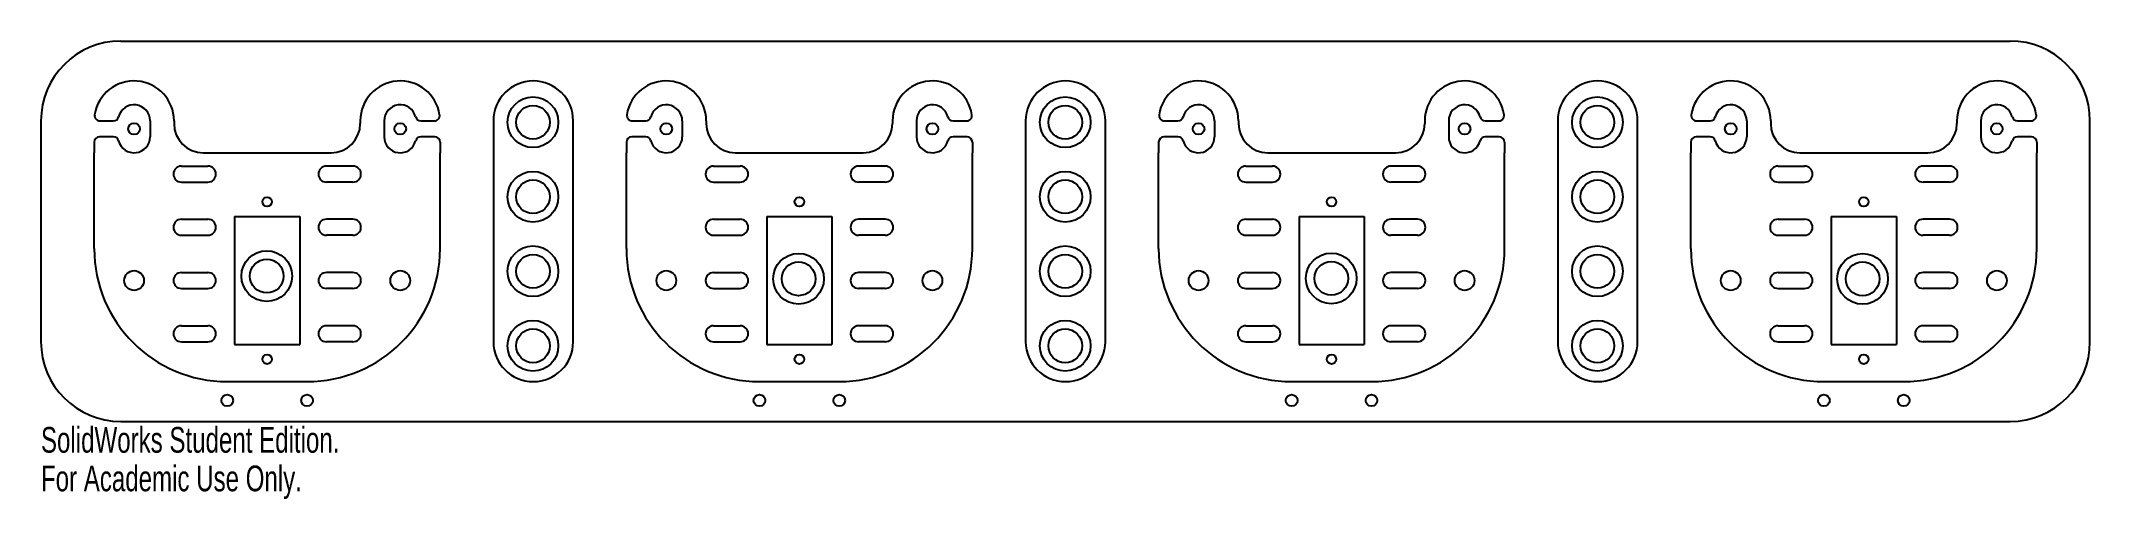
# Model space of a CAD drawing. Header units: millimetres. Extents: x -36 to 349, y -36 to 50.
import ezdxf

# ---------------------------------------------------------------- set-up
doc = ezdxf.new("R2010")
doc.units = ezdxf.units.MM
doc.styles.add('SLDTEXTSTYLE0', font='TXT', dxfattribs={"width": 0.7})

msp = doc.modelspace()

# ---------------------------------------------------------------- linework, layer by layer
at = {"color": 7, "linetype": 'Continuous'}
for p, q in [((-20.8, 49.91), (334.2, 49.91)), ((-35.8, 34.91), (-35.8, -6.59)), ((-24.72, 34.91), (-22.17, 34.91)), ((-15.3, 34.91), (-15.3, 31.91)), ((-10.8, 34.91), (-10.8, 34.41)), ((24.2, 34.91), (24.2, 34.41)), ((28.7, 34.91), (28.7, 31.91)), ((35.58, 34.91), (38.13, 34.91)), ((49.2, 34.91), (49.2, -6.59)), ((64.2, -6.59), (64.2, 34.91)), ((75.28, 34.91), (77.83, 34.91)), ((84.7, 34.91), (84.7, 31.91)), ((89.2, 34.91), (89.2, 34.41)), ((124.2, 34.91), (124.2, 34.41)), ((128.7, 34.91), (128.7, 31.91)), ((135.58, 34.91), (138.13, 34.91)), ((149.2, 34.91), (149.2, -6.59)), ((164.2, -6.59), (164.2, 34.91)), ((175.28, 34.91), (177.83, 34.91)), ((184.7, 34.91), (184.7, 31.91)), ((189.2, 34.91), (189.2, 34.41)), ((224.2, 34.91), (224.2, 34.41)), ((228.7, 34.91), (228.7, 31.91)), ((235.58, 34.91), (238.13, 34.91)), ((249.2, 34.91), (249.2, -6.59)), ((264.2, -6.59), (264.2, 34.91)), ((275.28, 34.91), (277.83, 34.91)), ((284.7, 34.91), (284.7, 31.91)), ((289.2, 34.91), (289.2, 34.41)), ((324.2, 34.91), (324.2, 34.41)), ((328.7, 34.91), (328.7, 31.91)), ((335.58, 34.91), (338.13, 34.91)), ((349.2, -6.59), (349.2, 34.91)), ((-25.8, 30.91), (-25.8, 28.91)), ((-22.17, 31.91), (-24.8, 31.91)), ((38.2, 31.91), (35.58, 31.91)), ((39.2, 30.91), (39.2, 28.91)), ((74.2, 30.91), (74.2, 28.91)), ((77.83, 31.91), (75.2, 31.91)), ((138.2, 31.91), (135.58, 31.91)), ((139.2, 30.91), (139.2, 28.91)), ((174.2, 30.91), (174.2, 28.91)), ((177.83, 31.91), (175.2, 31.91)), ((238.2, 31.91), (235.58, 31.91)), ((239.2, 30.91), (239.2, 28.91)), ((274.2, 30.91), (274.2, 28.91)), ((277.83, 31.91), (275.2, 31.91)), ((338.2, 31.91), (335.58, 31.91)), ((339.2, 30.91), (339.2, 28.91)), ((-25.8, 10.91), (-25.8, 28.91)), ((-5.3, 28.91), (18.7, 28.91)), ((39.2, 10.91), (39.2, 28.91)), ((74.2, 10.91), (74.2, 28.91)), ((94.7, 28.91), (118.7, 28.91)), ((139.2, 10.91), (139.2, 28.91)), ((174.2, 10.91), (174.2, 28.91)), ((194.7, 28.91), (218.7, 28.91)), ((239.2, 10.91), (239.2, 28.91)), ((274.2, 10.91), (274.2, 28.91)), ((294.7, 28.91), (318.7, 28.91)), ((339.2, 10.91), (339.2, 28.91)), ((-9.42, 26.41), (-4.42, 26.41)), ((-9.42, 23.41), (-4.42, 23.41)), ((22.83, 26.41), (17.83, 26.41)), ((22.83, 23.41), (17.83, 23.41)), ((90.58, 26.41), (95.58, 26.41)), ((90.58, 23.41), (95.58, 23.41)), ((122.83, 26.41), (117.83, 26.41)), ((122.83, 23.41), (117.83, 23.41)), ((190.58, 26.41), (195.58, 26.41)), ((190.58, 23.41), (195.58, 23.41)), ((222.83, 26.41), (217.83, 26.41)), ((222.83, 23.41), (217.83, 23.41)), ((290.58, 26.41), (295.58, 26.41)), ((290.58, 23.41), (295.58, 23.41)), ((322.83, 26.41), (317.83, 26.41)), ((322.83, 23.41), (317.83, 23.41)), ((-9.42, 16.41), (-4.42, 16.41)), ((0.58, 16.91), (12.83, 16.91)), ((0.58, 16.91), (0.58, -7.09)), ((12.83, 16.91), (12.83, -7.09)), ((22.83, 16.41), (17.83, 16.41)), ((90.58, 16.41), (95.58, 16.41)), ((100.58, 16.91), (112.83, 16.91)), ((100.58, 16.91), (100.58, -7.09)), ((112.83, 16.91), (112.83, -7.09)), ((122.83, 16.41), (117.83, 16.41)), ((190.58, 16.41), (195.58, 16.41)), ((200.58, 16.91), (212.83, 16.91)), ((200.58, 16.91), (200.58, -7.09)), ((212.83, 16.91), (212.83, -7.09)), ((222.83, 16.41), (217.83, 16.41)), ((290.58, 16.41), (295.58, 16.41)), ((300.58, 16.91), (312.83, 16.91)), ((300.58, 16.91), (300.58, -7.09)), ((312.83, 16.91), (312.83, -7.09)), ((322.83, 16.41), (317.83, 16.41)), ((-9.42, 13.41), (-4.42, 13.41)), ((22.83, 13.41), (17.83, 13.41)), ((90.58, 13.41), (95.58, 13.41)), ((122.83, 13.41), (117.83, 13.41)), ((190.58, 13.41), (195.58, 13.41)), ((222.83, 13.41), (217.83, 13.41)), ((290.58, 13.41), (295.58, 13.41)), ((322.83, 13.41), (317.83, 13.41)), ((-9.42, 6.41), (-4.42, 6.41)), ((22.83, 6.41), (17.83, 6.41)), ((90.58, 6.41), (95.58, 6.41)), ((122.83, 6.41), (117.83, 6.41)), ((190.58, 6.41), (195.58, 6.41)), ((222.83, 6.41), (217.83, 6.41)), ((290.58, 6.41), (295.58, 6.41)), ((322.83, 6.41), (317.83, 6.41)), ((-9.42, 3.41), (-4.42, 3.41)), ((22.83, 3.41), (17.83, 3.41)), ((90.58, 3.41), (95.58, 3.41)), ((122.83, 3.41), (117.83, 3.41)), ((190.58, 3.41), (195.58, 3.41)), ((222.83, 3.41), (217.83, 3.41)), ((290.58, 3.41), (295.58, 3.41)), ((322.83, 3.41), (317.83, 3.41)), ((-9.42, -3.59), (-4.42, -3.59)), ((22.83, -3.59), (17.83, -3.59)), ((90.58, -3.59), (95.58, -3.59)), ((122.83, -3.59), (117.83, -3.59)), ((190.58, -3.59), (195.58, -3.59)), ((222.83, -3.59), (217.83, -3.59)), ((290.58, -3.59), (295.58, -3.59)), ((322.83, -3.59), (317.83, -3.59)), ((-9.42, -6.59), (-4.42, -6.59)), ((0.58, -7.09), (12.83, -7.09)), ((22.83, -6.59), (17.83, -6.59)), ((90.58, -6.59), (95.58, -6.59)), ((100.58, -7.09), (112.83, -7.09)), ((122.83, -6.59), (117.83, -6.59)), ((190.58, -6.59), (195.58, -6.59)), ((200.58, -7.09), (212.83, -7.09)), ((222.83, -6.59), (217.83, -6.59)), ((290.58, -6.59), (295.58, -6.59)), ((300.58, -7.09), (312.83, -7.09)), ((322.83, -6.59), (317.83, -6.59)), ((-0.8, -14.09), (14.2, -14.09)), ((99.2, -14.09), (114.2, -14.09)), ((199.2, -14.09), (214.2, -14.09)), ((299.2, -14.09), (314.2, -14.09)), ((-20.8, -21.59), (334.2, -21.59))]:
    msp.add_line(p, q, dxfattribs=at)
for centre, radius in [((56.65, 34.64), 4.76), ((156.65, 34.64), 4.76), ((256.65, 34.64), 4.76), ((56.65, 34.64), 3.17), ((156.65, 34.64), 3.17), ((256.65, 34.64), 3.17), ((-18.3, 33.41), 1.09), ((31.7, 33.41), 1.09), ((81.7, 33.41), 1.09), ((131.7, 33.41), 1.09), ((181.7, 33.41), 1.09), ((231.7, 33.41), 1.09), ((281.7, 33.41), 1.09), ((331.7, 33.41), 1.09), ((56.65, 20.64), 4.76), ((56.65, 20.64), 3.17), ((156.65, 20.64), 4.76), ((156.65, 20.64), 3.17), ((256.65, 20.64), 4.76), ((256.65, 20.64), 3.17), ((6.7, 19.71), 0.889), ((106.7, 19.71), 0.889), ((206.7, 19.71), 0.889), ((306.7, 19.71), 0.889), ((6.63, 5.74), 4.76), ((6.63, 5.74), 3.17), ((56.65, 6.64), 4.76), ((56.65, 6.64), 3.17), ((106.55, 5.23), 4.76), ((106.55, 5.23), 3.17), ((156.65, 6.64), 4.76), ((156.65, 6.64), 3.17), ((206.65, 5.31), 4.76), ((206.65, 5.31), 3.17), ((256.65, 6.64), 4.76), ((256.65, 6.64), 3.17), ((306.47, 5.22), 4.76), ((306.47, 5.22), 3.17), ((-18.3, 4.91), 1.85), ((31.7, 4.91), 1.85), ((81.7, 4.91), 1.85), ((131.7, 4.91), 1.85), ((181.7, 4.91), 1.85), ((231.7, 4.91), 1.85), ((281.7, 4.91), 1.85), ((331.7, 4.91), 1.85), ((56.65, -7.36), 4.76), ((156.65, -7.36), 4.76), ((256.65, -7.36), 4.76), ((56.65, -7.36), 3.17), ((156.65, -7.36), 3.17), ((256.65, -7.36), 3.17), ((6.7, -9.89), 0.889), ((106.7, -9.89), 0.889), ((206.7, -9.89), 0.889), ((306.7, -9.89), 0.889), ((-0.8, -17.62), 1.09), ((14.2, -17.62), 1.09), ((99.2, -17.62), 1.09), ((114.2, -17.62), 1.09), ((199.2, -17.62), 1.09), ((214.2, -17.62), 1.09), ((299.2, -17.62), 1.09), ((314.2, -17.62), 1.09)]:
    msp.add_circle(centre, radius, dxfattribs=at)
for centre, radius, start, end in [((-20.8, 34.91), 15, 90, 180), ((334.2, 34.91), 15, 0, 90), ((-18.3, 34.91), 7.5, 0, 171.1501), ((31.7, 34.91), 7.5, 8.8499, 180), ((56.7, 34.91), 7.5, 0, 180), ((81.7, 34.91), 7.5, 0, 171.1501), ((131.7, 34.91), 7.5, 8.8499, 180), ((156.7, 34.91), 7.5, 0, 180), ((181.7, 34.91), 7.5, 0, 171.1501), ((231.7, 34.91), 7.5, 8.8499, 180), ((256.7, 34.91), 7.5, 0, 180), ((281.7, 34.91), 7.5, 0, 171.1501), ((331.7, 34.91), 7.5, 8.8499, 180), ((-24.72, 35.91), 1, 171.1501, 270), ((-22.17, 35.91), 1, 270, 345.5225), ((-18.3, 34.91), 3, 0, 165.5225), ((31.7, 34.91), 3, 14.4775, 180), ((35.58, 35.91), 1, 194.4775, 270), ((38.13, 35.91), 1, 270, 8.8499), ((75.28, 35.91), 1, 171.1501, 270), ((77.83, 35.91), 1, 270, 345.5225), ((81.7, 34.91), 3, 0, 165.5225), ((131.7, 34.91), 3, 14.4775, 180), ((135.58, 35.91), 1, 194.4775, 270), ((138.13, 35.91), 1, 270, 8.8499), ((175.28, 35.91), 1, 171.1501, 270), ((177.83, 35.91), 1, 270, 345.5225), ((181.7, 34.91), 3, 0, 165.5225), ((231.7, 34.91), 3, 14.4775, 180), ((235.58, 35.91), 1, 194.4775, 270), ((238.13, 35.91), 1, 270, 8.8499), ((275.28, 35.91), 1, 171.1501, 270), ((277.83, 35.91), 1, 270, 345.5225), ((281.7, 34.91), 3, 0, 165.5225), ((331.7, 34.91), 3, 14.4775, 180), ((335.58, 35.91), 1, 194.4775, 270), ((338.13, 35.91), 1, 270, 8.8499), ((-24.8, 30.91), 1, 90, 180), ((-22.17, 30.91), 1, 14.4775, 90), ((-18.3, 31.91), 3, 194.4775, 0), ((-5.3, 34.41), 5.5, 180, 270), ((18.7, 34.41), 5.5, 270, 0), ((31.7, 31.91), 3, 180, 345.5225), ((35.58, 30.91), 1, 90, 165.5225), ((38.2, 30.91), 1, 0, 90), ((75.2, 30.91), 1, 90, 180), ((77.83, 30.91), 1, 14.4775, 90), ((81.7, 31.91), 3, 194.4775, 0), ((94.7, 34.41), 5.5, 180, 270), ((118.7, 34.41), 5.5, 270, 0), ((131.7, 31.91), 3, 180, 345.5225), ((135.58, 30.91), 1, 90, 165.5225), ((138.2, 30.91), 1, 0, 90), ((175.2, 30.91), 1, 90, 180), ((177.83, 30.91), 1, 14.4775, 90), ((181.7, 31.91), 3, 194.4775, 0), ((194.7, 34.41), 5.5, 180, 270), ((218.7, 34.41), 5.5, 270, 0), ((231.7, 31.91), 3, 180, 345.5225), ((235.58, 30.91), 1, 90, 165.5225), ((238.2, 30.91), 1, 0, 90), ((275.2, 30.91), 1, 90, 180), ((277.83, 30.91), 1, 14.4775, 90), ((281.7, 31.91), 3, 194.4775, 0), ((294.7, 34.41), 5.5, 180, 270), ((318.7, 34.41), 5.5, 270, 0), ((331.7, 31.91), 3, 180, 345.5225), ((335.58, 30.91), 1, 90, 165.5225), ((338.2, 30.91), 1, 0, 90), ((-9.42, 24.91), 1.5, 90, 270), ((-4.42, 24.91), 1.5, 270, 90), ((17.83, 24.91), 1.5, 90, 270), ((22.83, 24.91), 1.5, 270, 90), ((90.58, 24.91), 1.5, 90, 270), ((95.58, 24.91), 1.5, 270, 90), ((117.83, 24.91), 1.5, 90, 270), ((122.83, 24.91), 1.5, 270, 90), ((190.58, 24.91), 1.5, 90, 270), ((195.58, 24.91), 1.5, 270, 90), ((217.83, 24.91), 1.5, 90, 270), ((222.83, 24.91), 1.5, 270, 90), ((290.58, 24.91), 1.5, 90, 270), ((295.58, 24.91), 1.5, 270, 90), ((317.83, 24.91), 1.5, 90, 270), ((322.83, 24.91), 1.5, 270, 90), ((-9.42, 14.91), 1.5, 90, 270), ((-4.42, 14.91), 1.5, 270, 90), ((17.83, 14.91), 1.5, 90, 270), ((22.83, 14.91), 1.5, 270, 90), ((90.58, 14.91), 1.5, 90, 270), ((95.58, 14.91), 1.5, 270, 90), ((117.83, 14.91), 1.5, 90, 270), ((122.83, 14.91), 1.5, 270, 90), ((190.58, 14.91), 1.5, 90, 270), ((195.58, 14.91), 1.5, 270, 90), ((217.83, 14.91), 1.5, 90, 270), ((222.83, 14.91), 1.5, 270, 90), ((290.58, 14.91), 1.5, 90, 270), ((295.58, 14.91), 1.5, 270, 90), ((317.83, 14.91), 1.5, 90, 270), ((322.83, 14.91), 1.5, 270, 90), ((-0.8, 10.91), 25, 180, 270), ((14.2, 10.91), 25, 270, 0), ((99.2, 10.91), 25, 180, 270), ((114.2, 10.91), 25, 270, 0), ((199.2, 10.91), 25, 180, 270), ((214.2, 10.91), 25, 270, 0), ((299.2, 10.91), 25, 180, 270), ((314.2, 10.91), 25, 270, 0), ((-9.42, 4.91), 1.5, 90, 270), ((-4.42, 4.91), 1.5, 270, 90), ((17.83, 4.91), 1.5, 90, 270), ((22.83, 4.91), 1.5, 270, 90), ((90.58, 4.91), 1.5, 90, 270), ((95.58, 4.91), 1.5, 270, 90), ((117.83, 4.91), 1.5, 90, 270), ((122.83, 4.91), 1.5, 270, 90), ((190.58, 4.91), 1.5, 90, 270), ((195.58, 4.91), 1.5, 270, 90), ((217.83, 4.91), 1.5, 90, 270), ((222.83, 4.91), 1.5, 270, 90), ((290.58, 4.91), 1.5, 90, 270), ((295.58, 4.91), 1.5, 270, 90), ((317.83, 4.91), 1.5, 90, 270), ((322.83, 4.91), 1.5, 270, 90), ((-9.42, -5.09), 1.5, 90, 270), ((-4.42, -5.09), 1.5, 270, 90), ((17.83, -5.09), 1.5, 90, 270), ((22.83, -5.09), 1.5, 270, 90), ((90.58, -5.09), 1.5, 90, 270), ((95.58, -5.09), 1.5, 270, 90), ((117.83, -5.09), 1.5, 90, 270), ((122.83, -5.09), 1.5, 270, 90), ((190.58, -5.09), 1.5, 90, 270), ((195.58, -5.09), 1.5, 270, 90), ((217.83, -5.09), 1.5, 90, 270), ((222.83, -5.09), 1.5, 270, 90), ((290.58, -5.09), 1.5, 90, 270), ((295.58, -5.09), 1.5, 270, 90), ((317.83, -5.09), 1.5, 90, 270), ((322.83, -5.09), 1.5, 270, 90), ((-20.8, -6.59), 15, 180, 270), ((56.7, -6.59), 7.5, 180, 0), ((156.7, -6.59), 7.5, 180, 0), ((256.7, -6.59), 7.5, 180, 0), ((334.2, -6.59), 15, 270, 0)]:
    msp.add_arc(centre, radius, start, end, dxfattribs=at)

# ---------------------------------------------------------------- texts
at = {"color": 7, "linetype": 'Continuous', "char_height": 4.8336, "attachment_point": 1, "style": 'SLDTEXTSTYLE0'}
for s, insert in [('SolidWorks Student Edition.', (-35.8, -22.61)), ('For Academic Use Only.', (-35.8, -29.86))]:
    msp.add_mtext(s, dxfattribs=dict(at, insert=insert))

doc.saveas('drawing.dxf')
